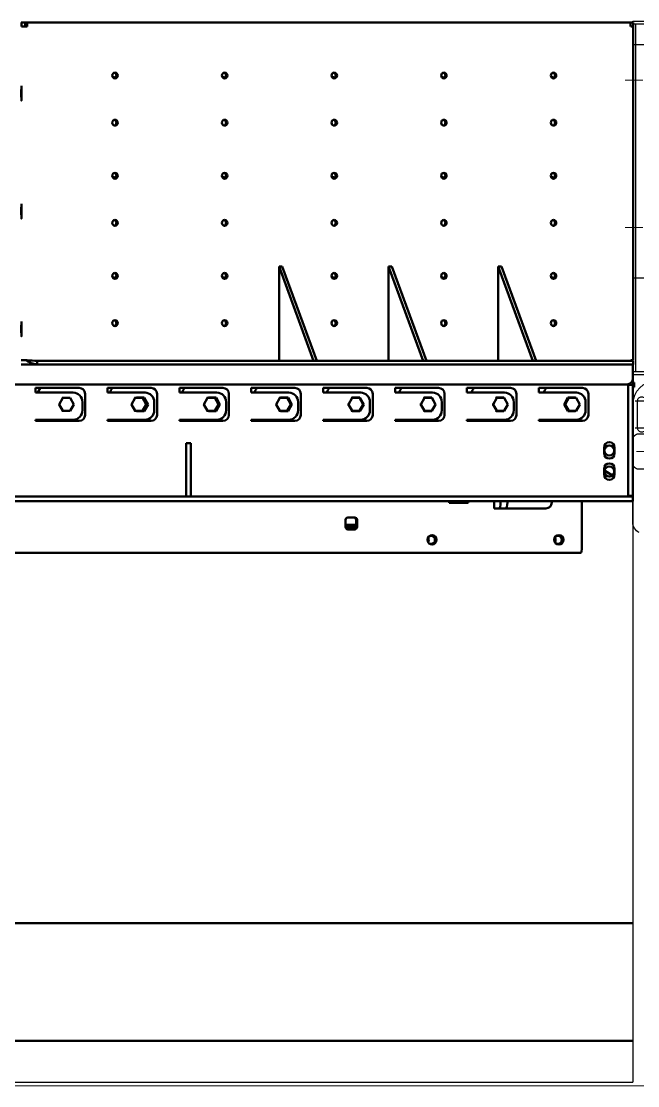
# Model space of a CAD drawing. Header units: millimetres. Extents: x 845401 to 948039, y 511594 to 550263.
# Drawn here: x 917452 to 917975, y 544184 to 545087 of the extents above; entities that cross this region are included whole.
import ezdxf

# ---------------------------------------------------------------- set-up
doc = ezdxf.new("R2010")
doc.units = ezdxf.units.MM
for name, pattern in [('ACAD_ISO02W100', [15, 12, -3]), ('CENTER', [0]), ('DASHED', [0.75, 0.5, -0.25])]:
    doc.linetypes.add(name, pattern=pattern)
for name, color, linetype, lineweight in [('A-剖-0.10mm.......SECT-L01', 255, 'Continuous', 18), ('中心线', 1, 'CENTER', 9), ('可见 (ISO)', 7, 'Continuous', 50), ('粗实线', 7, 'Continuous', 30)]:
    doc.layers.add(name, color=color, linetype=linetype, lineweight=lineweight)
doc.layers.add('虚线', color=4, linetype='ACAD_ISO02W100')

# ---------------------------------------------------------------- blocks, each defined once
blk = doc.blocks.new('A$C2A4E01FC')
at = {"color": 251}
for p in [(5614.5, 654.92), (224.5, 161.95)]:
    blk.add_line(p, (5614.5, 161.95), dxfattribs=at)
at = {"layer": '可见 (ISO)', "color": 251}
for p, q in [((5095.81, 1060.92), (5095.5, 1060.92)), ((5098.81, 1060.92), (5095.81, 1060.92)), ((5095.81, 1060.92), (5095.81, 1057.42)), ((5100.6, 1057.42), (5095.81, 1057.42)), ((5098.81, 1060.92), (5098.81, 1057.42)), ((5098.81, 1060.92), (5098.82, 1060.92)), ((5099.21, 1060.92), (5098.82, 1060.92)), ((5099.49, 1060.92), (5099.21, 1060.92)), ((5099.21, 1060.92), (5099.21, 1060.92)), ((5099.21, 1060.92), (5099.21, 1057.92)), ((5099.49, 1057.92), (5099.21, 1057.92)), ((5099.21, 1057.92), (5099.21, 1057.92)), ((5099.49, 1057.92), (5099.49, 1060.92)), ((5099.49, 1060.92), (5611.53, 1060.92)), ((5611.84, 1060.92), (5614.84, 1060.92)), ((5611.84, 1060.79), (5611.84, 1060.92)), ((5614.84, 1057.42), (5612.62, 1057.42)), ((5614.84, 1057.42), (5614.84, 1060.92)), ((5614.84, 774.42), (5614.84, 1057.42)), ((5172.9, 1014.92), (5172.96, 1014.92)), ((5265.94, 1014.92), (5266, 1014.92)), ((5358.98, 1014.92), (5359.05, 1014.92)), ((5452.02, 1014.92), (5452.09, 1014.92)), ((5545.06, 1014.92), (5545.13, 1014.92)), ((5172.9, 929.92), (5172.96, 929.92)), ((5265.94, 929.92), (5266, 929.92)), ((5358.98, 929.92), (5359.05, 929.92)), ((5452.02, 929.92), (5452.09, 929.92)), ((5545.06, 929.92), (5545.13, 929.92)), ((5343.54, 773.92), (5314.22, 853.92)), ((5317.01, 853.92), (5314.22, 853.92)), ((5314.22, 853.92), (5314.22, 774.42)), ((5346.33, 773.92), (5317.01, 853.92)), ((5436.58, 773.92), (5407.26, 853.92)), ((5410.06, 853.92), (5407.26, 853.92)), ((5407.26, 853.92), (5407.26, 774.42)), ((5439.38, 773.92), (5410.06, 853.92)), ((5529.63, 773.92), (5500.31, 853.92)), ((5503.1, 853.92), (5500.31, 853.92)), ((5500.31, 853.92), (5500.31, 774.42)), ((5532.42, 773.92), (5503.1, 853.92)), ((5172.9, 844.92), (5172.96, 844.92)), ((5265.94, 844.92), (5266, 844.92)), ((5358.98, 844.92), (5359.05, 844.92)), ((5452.02, 844.92), (5452.09, 844.92)), ((5545.06, 844.92), (5545.13, 844.92)), ((5095.5, 774.42), (5095.81, 774.42)), ((5109.05, 770.92), (5095.5, 770.92)), ((5100.6, 774.42), (5095.81, 774.42)), ((5609.84, 773.92), (5109.05, 773.92)), ((5109.05, 773.92), (5109.05, 772.19)), ((5109.05, 772.19), (5109.05, 770.92)), ((5609.84, 770.92), (5109.05, 770.92)), ((5609.84, 773.92), (5614.84, 773.92)), ((5614.84, 770.92), (5609.84, 770.92)), ((5614.84, 774.42), (5612.62, 774.42)), ((5614.5, 770.92), (5614.5, 766.42)), ((5614.84, 770.92), (5614.84, 773.92)), ((5614.5, 766.42), (5614.5, 758.92)), ((5614.5, 758.92), (5614.5, 753.42)), ((5609.5, 753.92), (3274.5, 753.92)), ((5107.7, 746.92), (5107.7, 750.92)), ((5107.7, 750.92), (5144.7, 750.92)), ((5168.7, 746.92), (5168.7, 750.92)), ((5168.7, 750.92), (5205.7, 750.92)), ((5229.7, 746.92), (5229.7, 750.92)), ((5229.7, 750.92), (5266.7, 750.92)), ((5290.7, 746.92), (5290.7, 750.92)), ((5290.7, 750.92), (5327.7, 750.92)), ((5351.7, 746.92), (5351.7, 750.92)), ((5351.7, 750.92), (5388.7, 750.92)), ((5412.7, 746.92), (5412.7, 750.92)), ((5412.7, 750.92), (5449.7, 750.92)), ((5473.7, 746.92), (5473.7, 750.92)), ((5473.7, 750.92), (5510.7, 750.92)), ((5534.7, 746.92), (5534.7, 750.92)), ((5534.7, 750.92), (5571.7, 750.92)), ((5610.5, 753.42), (5610.5, 754.02)), ((5610.5, 749.42), (5610.5, 753.42)), ((5614.5, 753.42), (5610.5, 753.42)), ((5614.5, 755.42), (5614.82, 755.42)), ((5614.5, 753.42), (5614.5, 749.42)), ((5614.82, 751.42), (5614.5, 751.42)), ((5615.7, 755.42), (5614.82, 755.42)), ((5614.82, 751.42), (5615.7, 751.42)), ((5615.7, 755.42), (5615.7, 751.42)), ((5107.7, 746.92), (5108.64, 746.92)), ((5108.64, 746.92), (5139.57, 746.92)), ((5127.79, 736.92), (5130.9, 742.42)), ((5130.9, 742.42), (5130.28, 742.42)), ((5130.9, 742.42), (5137.11, 742.42)), ((5137.11, 742.42), (5140.22, 736.92)), ((5149.7, 745.92), (5149.7, 727.92)), ((5168.7, 746.92), (5169.64, 746.92)), ((5169.64, 746.92), (5200.57, 746.92)), ((5189.13, 736.92), (5192.24, 742.42)), ((5192.24, 742.42), (5191.6, 742.42)), ((5192.24, 742.42), (5198.45, 742.42)), ((5193.41, 742.67), (5193.27, 742.42)), ((5199.91, 742.67), (5193.41, 742.67)), ((5198.45, 742.42), (5201.56, 736.92)), ((5202.32, 736.92), (5199.07, 742.67)), ((5203.15, 736.92), (5199.91, 742.67)), ((5210.7, 745.92), (5210.7, 727.92)), ((5229.7, 746.92), (5230.64, 746.92)), ((5230.64, 746.92), (5261.57, 746.92)), ((5250.47, 736.92), (5253.58, 742.42)), ((5253.58, 742.42), (5252.93, 742.42)), ((5253.58, 742.42), (5259.79, 742.42)), ((5254.41, 742.67), (5254.27, 742.42)), ((5260.91, 742.67), (5254.41, 742.67)), ((5259.79, 742.42), (5262.9, 736.92)), ((5263.32, 736.92), (5260.07, 742.67)), ((5264.15, 736.92), (5260.91, 742.67)), ((5271.7, 745.92), (5271.7, 727.92)), ((5290.7, 746.92), (5291.64, 746.92)), ((5291.64, 746.92), (5322.57, 746.92)), ((5311.81, 736.92), (5314.92, 742.42)), ((5314.92, 742.42), (5314.25, 742.42)), ((5314.92, 742.42), (5321.13, 742.42)), ((5315.41, 742.67), (5315.27, 742.42)), ((5321.91, 742.67), (5315.41, 742.67)), ((5324.32, 736.92), (5321.07, 742.67)), ((5321.13, 742.42), (5324.24, 736.92)), ((5325.15, 736.92), (5321.91, 742.67)), ((5332.7, 745.92), (5332.7, 727.92)), ((5351.7, 746.92), (5352.64, 746.92)), ((5352.64, 746.92), (5383.57, 746.92)), ((5373.15, 736.92), (5376.26, 742.42)), ((5376.26, 742.42), (5375.58, 742.42)), ((5376.26, 742.42), (5382.47, 742.42)), ((5376.41, 742.67), (5376.27, 742.42)), ((5382.91, 742.67), (5376.41, 742.67)), ((5382.22, 742.42), (5382.07, 742.67)), ((5382.47, 742.42), (5385.58, 736.92)), ((5386.15, 736.92), (5382.91, 742.67)), ((5393.7, 745.92), (5393.7, 727.92)), ((5412.7, 746.92), (5413.64, 746.92)), ((5413.64, 746.92), (5444.57, 746.92)), ((5434.49, 736.92), (5437.6, 742.42)), ((5437.6, 742.42), (5436.9, 742.42)), ((5437.41, 742.67), (5437.27, 742.42)), ((5443.91, 742.67), (5437.41, 742.67)), ((5437.6, 742.42), (5443.81, 742.42)), ((5443.22, 742.42), (5443.07, 742.67)), ((5443.81, 742.42), (5446.92, 736.92)), ((5447.15, 736.92), (5443.91, 742.67)), ((5454.7, 745.92), (5454.7, 727.92)), ((5473.7, 746.92), (5474.64, 746.92)), ((5474.64, 746.92), (5505.57, 746.92)), ((5495.83, 736.92), (5498.94, 742.42)), ((5498.94, 742.42), (5498.23, 742.42)), ((5498.41, 742.67), (5498.27, 742.42)), ((5504.91, 742.67), (5498.41, 742.67)), ((5498.94, 742.42), (5505.15, 742.42)), ((5504.22, 742.42), (5504.07, 742.67)), ((5505.05, 742.42), (5504.91, 742.67)), ((5505.15, 742.42), (5508.26, 736.92)), ((5515.7, 745.92), (5515.7, 727.92)), ((5534.7, 746.92), (5535.64, 746.92)), ((5535.64, 746.92), (5566.57, 746.92)), ((5559.41, 742.67), (5556.16, 736.92)), ((5557.17, 736.92), (5560.28, 742.42)), ((5560.28, 742.42), (5559.27, 742.42)), ((5565.91, 742.67), (5559.41, 742.67)), ((5560.28, 742.42), (5566.49, 742.42)), ((5565.22, 742.42), (5565.07, 742.67)), ((5566.05, 742.42), (5565.91, 742.67)), ((5566.49, 742.42), (5569.6, 736.92)), ((5576.7, 745.92), (5576.7, 727.92)), ((5610.5, 663.42), (5610.5, 749.42)), ((5614.5, 663.42), (5614.5, 749.42)), ((5127.79, 736.92), (5127.17, 736.92)), ((5130.9, 731.42), (5127.79, 736.92)), ((5140.22, 736.92), (5137.11, 731.42)), ((5147.4, 738.92), (5147.4, 731.92)), ((5189.13, 736.92), (5188.5, 736.92)), ((5192.24, 731.42), (5189.13, 736.92)), ((5201.56, 736.92), (5198.45, 731.42)), ((5199.07, 731.17), (5202.32, 736.92)), ((5199.91, 731.17), (5203.15, 736.92)), ((5203.15, 736.92), (5202.32, 736.92)), ((5208.4, 738.92), (5208.4, 731.92)), ((5250.47, 736.92), (5249.82, 736.92)), ((5253.58, 731.42), (5250.47, 736.92)), ((5262.9, 736.92), (5259.79, 731.42)), ((5260.07, 731.17), (5263.32, 736.92)), ((5260.91, 731.17), (5264.15, 736.92)), ((5264.15, 736.92), (5263.32, 736.92)), ((5269.4, 738.92), (5269.4, 731.92)), ((5311.81, 736.92), (5311.15, 736.92)), ((5314.92, 731.42), (5311.81, 736.92)), ((5321.07, 731.17), (5324.32, 736.92)), ((5324.24, 736.92), (5321.13, 731.42)), ((5321.91, 731.17), (5325.15, 736.92)), ((5325.15, 736.92), (5324.32, 736.92)), ((5330.4, 738.92), (5330.4, 731.92)), ((5373.15, 736.92), (5372.47, 736.92)), ((5376.26, 731.42), (5373.15, 736.92)), ((5385.58, 736.92), (5382.47, 731.42)), ((5382.91, 731.17), (5386.15, 736.92)), ((5386.15, 736.92), (5385.58, 736.92)), ((5391.4, 738.92), (5391.4, 731.92)), ((5434.49, 736.92), (5433.8, 736.92)), ((5437.6, 731.42), (5434.49, 736.92)), ((5446.92, 736.92), (5443.81, 731.42)), ((5443.91, 731.17), (5447.15, 736.92)), ((5447.15, 736.92), (5446.92, 736.92)), ((5452.4, 738.92), (5452.4, 731.92)), ((5495.83, 736.92), (5495.12, 736.92)), ((5498.94, 731.42), (5495.83, 736.92)), ((5508.26, 736.92), (5505.15, 731.42)), ((5513.4, 738.92), (5513.4, 731.92)), ((5556.16, 736.92), (5559.41, 731.17)), ((5557.17, 736.92), (5556.16, 736.92)), ((5560.28, 731.42), (5557.17, 736.92)), ((5569.6, 736.92), (5566.49, 731.42)), ((5574.4, 738.92), (5574.4, 731.92)), ((5107.7, 722.92), (5107.7, 723.92)), ((5108.64, 723.92), (5107.7, 723.92)), ((5144.7, 722.92), (5107.7, 722.92)), ((5139.57, 723.92), (5108.64, 723.92)), ((5130.9, 731.42), (5130.28, 731.42)), ((5137.11, 731.42), (5130.9, 731.42)), ((5168.7, 722.92), (5168.7, 723.92)), ((5169.64, 723.92), (5168.7, 723.92)), ((5205.7, 722.92), (5168.7, 722.92)), ((5200.57, 723.92), (5169.64, 723.92)), ((5192.24, 731.42), (5191.6, 731.42)), ((5198.45, 731.42), (5192.24, 731.42)), ((5193.27, 731.42), (5193.41, 731.17)), ((5193.41, 731.17), (5199.91, 731.17)), ((5229.7, 722.92), (5229.7, 723.92)), ((5230.64, 723.92), (5229.7, 723.92)), ((5266.7, 722.92), (5229.7, 722.92)), ((5261.57, 723.92), (5230.64, 723.92)), ((5253.58, 731.42), (5252.93, 731.42)), ((5259.79, 731.42), (5253.58, 731.42)), ((5254.27, 731.42), (5254.41, 731.17)), ((5254.41, 731.17), (5260.91, 731.17)), ((5290.7, 722.92), (5290.7, 723.92)), ((5291.64, 723.92), (5290.7, 723.92)), ((5327.7, 722.92), (5290.7, 722.92)), ((5322.57, 723.92), (5291.64, 723.92)), ((5314.92, 731.42), (5314.25, 731.42)), ((5321.13, 731.42), (5314.92, 731.42)), ((5315.27, 731.42), (5315.41, 731.17)), ((5315.41, 731.17), (5321.91, 731.17)), ((5351.7, 722.92), (5351.7, 723.92)), ((5352.64, 723.92), (5351.7, 723.92)), ((5388.7, 722.92), (5351.7, 722.92)), ((5383.57, 723.92), (5352.64, 723.92)), ((5376.26, 731.42), (5375.58, 731.42)), ((5382.47, 731.42), (5376.26, 731.42)), ((5376.27, 731.42), (5376.41, 731.17)), ((5376.41, 731.17), (5382.91, 731.17)), ((5382.07, 731.17), (5382.22, 731.42)), ((5412.7, 722.92), (5412.7, 723.92)), ((5413.64, 723.92), (5412.7, 723.92)), ((5449.7, 722.92), (5412.7, 722.92)), ((5444.57, 723.92), (5413.64, 723.92)), ((5437.6, 731.42), (5436.9, 731.42)), ((5437.27, 731.42), (5437.41, 731.17)), ((5437.41, 731.17), (5443.91, 731.17)), ((5443.81, 731.42), (5437.6, 731.42)), ((5443.07, 731.17), (5443.22, 731.42)), ((5473.7, 722.92), (5473.7, 723.92)), ((5474.64, 723.92), (5473.7, 723.92)), ((5510.7, 722.92), (5473.7, 722.92)), ((5505.57, 723.92), (5474.64, 723.92)), ((5498.94, 731.42), (5498.23, 731.42)), ((5498.27, 731.42), (5498.41, 731.17)), ((5498.41, 731.17), (5504.91, 731.17)), ((5505.15, 731.42), (5498.94, 731.42)), ((5504.07, 731.17), (5504.22, 731.42)), ((5504.91, 731.17), (5505.05, 731.42)), ((5534.7, 722.92), (5534.7, 723.92)), ((5535.64, 723.92), (5534.7, 723.92)), ((5571.7, 722.92), (5534.7, 722.92)), ((5566.57, 723.92), (5535.64, 723.92)), ((5560.28, 731.42), (5559.27, 731.42)), ((5559.41, 731.17), (5565.91, 731.17)), ((5566.49, 731.42), (5560.28, 731.42)), ((5565.07, 731.17), (5565.22, 731.42)), ((5565.91, 731.17), (5566.05, 731.42)), ((5235.5, 703.92), (5239.5, 703.92)), ((5235.5, 703.92), (5235.5, 698.39)), ((5235.5, 676.03), (5235.5, 698.39)), ((5239.5, 703.92), (5239.5, 698.39)), ((5239.5, 676.03), (5239.5, 698.39)), ((5590, 695.42), (5590, 700.42)), ((5599, 700.42), (5599, 695.42)), ((5590, 677.42), (5590, 682.42)), ((5597.32, 676.74), (5590.33, 680.73)), ((5599, 682.42), (5599, 677.42)), ((5235.5, 676.03), (5235.5, 671.56)), ((5235.5, 663.92), (5235.5, 671.56)), ((5239.5, 676.03), (5239.5, 671.56)), ((5239.5, 663.92), (5239.5, 671.56)), ((5235.5, 663.92), (5235.5, 658.92)), ((5239.5, 663.92), (5239.5, 658.92)), ((5610, 658.92), (5610, 659.42)), ((5610.5, 659.42), (5610, 659.42)), ((5610.5, 659.42), (5610.5, 663.42)), ((5610.5, 659.42), (5614.5, 659.42)), ((5610.5, 658.92), (5610.5, 659.42)), ((5614.5, 663.42), (5614.5, 659.42)), ((5614.5, 659.42), (5614.5, 658.92)), ((3274.5, 658.92), (5609.5, 658.92)), ((4939.91, 654.92), (5609.5, 654.92)), ((5458.72, 653.44), (5458.72, 654.92)), ((5464.33, 653.44), (5458.72, 653.44)), ((5464.33, 653.44), (5474.11, 653.44)), ((5496.76, 654.92), (5496.76, 648.69)), ((5502.11, 654.92), (5502.11, 653.69)), ((5507.98, 654.92), (5507.98, 653.69)), ((5545.62, 654.92), (5545.62, 653.69)), ((5571.2, 615.94), (5571.2, 654.92)), ((5609.5, 658.92), (5614.5, 658.92)), ((5614.5, 654.92), (5609.5, 654.92)), ((5614.5, 654.92), (5614.5, 658.92)), ((5496.76, 648.69), (5496.92, 648.69)), ((5501.07, 648.69), (5496.92, 648.69)), ((5506.94, 648.69), (5501.07, 648.69)), ((5506.94, 648.69), (5540.72, 648.69)), ((5370.68, 638.94), (5370.68, 632.94)), ((5379.63, 634.93), (5370.68, 634.84)), ((5379.63, 634.76), (5370.68, 634.66)), ((5379.63, 632.76), (5370.7, 632.66)), ((5378.51, 640.94), (5372.64, 640.94)), ((5379.63, 632.94), (5379.63, 638.94)), ((5380.47, 632.94), (5380.47, 638.94)), ((5372.64, 630.94), (5378.51, 630.94)), ((5047.77, 610.94), (5570.17, 610.94)), ((4214.5, 296.95), (5614.5, 296.95)), ((4214.5, 196.95), (5614.5, 196.95))]:
    blk.add_line(p, q, dxfattribs=at)
for centre in [(5594.5, 697.92), (5594.5, 679.92)]:
    blk.add_circle(centre, 4.25, dxfattribs=at)
for centre, radius, start, end in [((5609.5, 758.92), 5, 270, 0), ((5144.7, 745.92), 5, 0, 90), ((5205.7, 745.92), 5, 0, 90), ((5266.7, 745.92), 5, 0, 90), ((5327.7, 745.92), 5, 0, 90), ((5388.7, 745.92), 5, 0, 90), ((5449.7, 745.92), 5, 0, 90), ((5510.7, 745.92), 5, 0, 90), ((5571.7, 745.92), 5, 0, 90), ((5144.7, 727.92), 5, 270, 0), ((5205.7, 727.92), 5, 270, 0), ((5266.7, 727.92), 5, 270, 0), ((5327.7, 727.92), 5, 270, 0), ((5388.7, 727.92), 5, 270, 0), ((5449.7, 727.92), 5, 270, 0), ((5510.7, 727.92), 5, 270, 0), ((5571.7, 727.92), 5, 270, 0), ((5594.5, 700.42), 4.5, 0, 180), ((5594.5, 695.42), 4.5, 180, 0), ((5594.5, 682.42), 4.5, 0, 180), ((5594.5, 677.42), 4.5, 180, 0), ((5594, 679.92), 4.25, 273.37229, 315.02706)]:
    blk.add_arc(centre, radius, start, end, dxfattribs=at)
for centre, major_axis, ratio in [((5175.03, 1015.92), (0, 2.5), 0.930418), ((5268.07, 1015.92), (0, 2.5), 0.930418), ((5361.11, 1015.92), (0, 2.5), 0.930418), ((5454.15, 1015.92), (0, 2.5), 0.930418), ((5547.2, 1015.92), (0, 2.5), 0.930418), ((5095.63, 1000.92), (0, 6.3), 0.008727), ((5175.03, 975.92), (0, 2.5), 0.930418), ((5268.07, 975.92), (0, 2.5), 0.930418), ((5361.11, 975.92), (0, 2.5), 0.930418), ((5454.15, 975.92), (0, 2.5), 0.930418), ((5547.2, 975.92), (0, 2.5), 0.930418), ((5175.03, 930.92), (0, 2.5), 0.930418), ((5268.07, 930.92), (0, 2.5), 0.930418), ((5361.11, 930.92), (0, 2.5), 0.930418), ((5454.15, 930.92), (0, 2.5), 0.930418), ((5547.2, 930.92), (0, 2.5), 0.930418), ((5095.63, 900.92), (0, 6.3), 0.008727), ((5175.03, 890.92), (0, 2.5), 0.930418), ((5268.07, 890.92), (0, 2.5), 0.930418), ((5361.11, 890.92), (0, 2.5), 0.930418), ((5454.15, 890.92), (0, 2.5), 0.930418), ((5547.2, 890.92), (0, 2.5), 0.930418), ((5175.03, 845.92), (0, 2.5), 0.930418), ((5268.07, 845.92), (0, 2.5), 0.930418), ((5361.11, 845.92), (0, 2.5), 0.930418), ((5454.15, 845.92), (0, 2.5), 0.930418), ((5547.2, 845.92), (0, 2.5), 0.930418), ((5095.63, 800.92), (0, 6.3), 0.008727), ((5175.03, 805.92), (0, 2.5), 0.930418), ((5268.07, 805.92), (0, 2.5), 0.930418), ((5361.11, 805.92), (0, 2.5), 0.930418), ((5454.15, 805.92), (0, 2.5), 0.930418), ((5547.2, 805.92), (0, 2.5), 0.930418), ((5444.05, 621.94), (0, -4), 0.978148), ((5551.64, 621.94), (0, -4), 0.978148)]:
    blk.add_ellipse(centre, major_axis=major_axis, ratio=ratio, dxfattribs=at)
for centre, major_axis, ratio, start_param, end_param in [((5172.41, 1010.92), (0, 4), 0.930418, 5.492631, 6.148556), ((5172.96, 1010.92), (0, 4), 0.930418, 5.577024, 6.283185), ((5173.93, 1015.92), (0, 2.5), 0.930418, 3.380197, 6.044581), ((5265.45, 1010.92), (0, 4), 0.930418, 5.492631, 6.148556), ((5266, 1010.92), (0, 4), 0.930418, 5.577024, 6.283185), ((5266.97, 1015.92), (0, 2.5), 0.930418, 3.380197, 6.044581), ((5358.5, 1010.92), (0, 4), 0.930418, 5.492631, 6.148556), ((5359.05, 1010.92), (0, 4), 0.930418, 5.577024, 6.283185), ((5360.01, 1015.92), (0, 2.5), 0.930418, 3.380197, 6.044581), ((5451.54, 1010.92), (0, 4), 0.930418, 5.492631, 6.148556), ((5452.09, 1010.92), (0, 4), 0.930418, 5.577024, 6.283185), ((5453.06, 1015.92), (0, 2.5), 0.930418, 3.380197, 6.044581), ((5544.58, 1010.92), (0, 4), 0.930418, 5.492631, 6.148556), ((5545.13, 1010.92), (0, 4), 0.930418, 5.577024, 6.283185), ((5546.1, 1015.92), (0, 2.5), 0.930418, 3.380197, 6.044581), ((5173.93, 975.92), (0, 2.5), 0.930418, 3.380197, 6.044581), ((5266.97, 975.92), (0, 2.5), 0.930418, 3.380197, 6.044581), ((5360.01, 975.92), (0, 2.5), 0.930418, 3.380197, 6.044581), ((5453.06, 975.92), (0, 2.5), 0.930418, 3.380197, 6.044581), ((5546.1, 975.92), (0, 2.5), 0.930418, 3.380197, 6.044581), ((5173.93, 930.92), (0, 2.5), 0.930418, 3.380197, 6.044581), ((5266.97, 930.92), (0, 2.5), 0.930418, 3.380197, 6.044581), ((5360.01, 930.92), (0, 2.5), 0.930418, 3.380197, 6.044581), ((5453.06, 930.92), (0, 2.5), 0.930418, 3.380197, 6.044581), ((5546.1, 930.92), (0, 2.5), 0.930418, 3.380197, 6.044581), ((5172.41, 925.92), (0, 4), 0.930418, 5.492631, 6.148556), ((5172.96, 925.92), (0, 4), 0.930418, 5.577024, 6.283185), ((5265.45, 925.92), (0, 4), 0.930418, 5.492631, 6.148556), ((5266, 925.92), (0, 4), 0.930418, 5.577024, 6.283185), ((5358.5, 925.92), (0, 4), 0.930418, 5.492631, 6.148556), ((5359.05, 925.92), (0, 4), 0.930418, 5.577024, 6.283185), ((5451.54, 925.92), (0, 4), 0.930418, 5.492631, 6.148556), ((5452.09, 925.92), (0, 4), 0.930418, 5.577024, 6.283185), ((5544.58, 925.92), (0, 4), 0.930418, 5.492631, 6.148556), ((5545.13, 925.92), (0, 4), 0.930418, 5.577024, 6.283185), ((5173.93, 890.92), (0, 2.5), 0.930418, 3.380197, 6.044581), ((5266.97, 890.92), (0, 2.5), 0.930418, 3.380197, 6.044581), ((5360.01, 890.92), (0, 2.5), 0.930418, 3.380197, 6.044581), ((5453.06, 890.92), (0, 2.5), 0.930418, 3.380197, 6.044581), ((5546.1, 890.92), (0, 2.5), 0.930418, 3.380197, 6.044581), ((5172.41, 840.92), (0, 4), 0.930418, 5.492631, 6.148556), ((5172.96, 840.92), (0, 4), 0.930418, 5.577024, 6.283185), ((5173.93, 845.92), (0, 2.5), 0.930418, 3.380197, 6.044581), ((5265.45, 840.92), (0, 4), 0.930418, 5.492631, 6.148556), ((5266, 840.92), (0, 4), 0.930418, 5.577024, 6.283185), ((5266.97, 845.92), (0, 2.5), 0.930418, 3.380197, 6.044581), ((5358.5, 840.92), (0, 4), 0.930418, 5.492631, 6.148556), ((5359.05, 840.92), (0, 4), 0.930418, 5.577024, 6.283185), ((5360.01, 845.92), (0, 2.5), 0.930418, 3.380197, 6.044581), ((5451.54, 840.92), (0, 4), 0.930418, 5.492631, 6.148556), ((5452.09, 840.92), (0, 4), 0.930418, 5.577024, 6.283185), ((5453.06, 845.92), (0, 2.5), 0.930418, 3.380197, 6.044581), ((5544.58, 840.92), (0, 4), 0.930418, 5.492631, 6.148556), ((5545.13, 840.92), (0, 4), 0.930418, 5.577024, 6.283185), ((5546.1, 845.92), (0, 2.5), 0.930418, 3.380197, 6.044581), ((5173.93, 805.92), (0, 2.5), 0.930418, 3.380197, 6.044581), ((5266.97, 805.92), (0, 2.5), 0.930418, 3.380197, 6.044581), ((5360.01, 805.92), (0, 2.5), 0.930418, 3.380197, 6.044581), ((5453.06, 805.92), (0, 2.5), 0.930418, 3.380197, 6.044581), ((5546.1, 805.92), (0, 2.5), 0.930418, 3.380197, 6.044581), ((5612.81, 774.42), (0, -0.5), 0.366501, 4.712389, 6.283185), ((5131.72, 736.92), (0, 25), 0.978148, 0.976411, 1.159279), ((5132.03, 736.92), (0, 25), 0.978148, 0.976411, 1.159279), ((5193.06, 736.92), (0, 25), 0.978148, 0.976411, 1.159279), ((5254.4, 736.92), (0, 25), 0.978148, 0.976411, 1.159279), ((5315.74, 736.92), (0, 25), 0.978148, 0.976411, 1.159279), ((5377.08, 736.92), (0, 25), 0.978148, 0.976411, 1.159279), ((5438.42, 736.92), (0, 25), 0.978148, 0.976411, 1.159279), ((5499.76, 736.92), (0, 25), 0.978148, 0.976411, 1.159279), ((5561.1, 736.92), (0, 25), 0.978148, 0.976411, 1.159279), ((5139.57, 738.92), (0, 8), 0.978148, 4.712389, 6.283185), ((5193.48, 736.92), (0, -7.5), 0.978148, 1.790669, 2.44443), ((5200.57, 738.92), (0, 8), 0.978148, 4.712389, 6.283185), ((5254.82, 736.92), (0, -7.5), 0.978148, 1.790669, 2.44443), ((5261.57, 738.92), (0, 8), 0.978148, 4.712389, 6.283185), ((5316.16, 736.92), (0, -7.5), 0.978148, 2.363421, 2.44443), ((5322.57, 738.92), (0, 8), 0.978148, 4.712389, 6.283185), ((5383.57, 738.92), (0, 8), 0.978148, 4.712389, 6.283185), ((5444.57, 738.92), (0, 8), 0.978148, 4.712389, 6.283185), ((5505.57, 738.92), (0, 8), 0.978148, 4.712389, 6.283185), ((5566.57, 738.92), (0, 8), 0.978148, 4.712389, 6.283185), ((5139.57, 731.92), (0, -8), 0.978148, 0, 1.570796), ((5193.48, 736.92), (0, -7.5), 0.978148, 0.697163, 1.350924), ((5200.57, 731.92), (0, -8), 0.978148, 0, 1.570796), ((5254.82, 736.92), (0, -7.5), 0.978148, 0.697163, 1.350924), ((5261.57, 731.92), (0, -8), 0.978148, 0, 1.570796), ((5316.16, 736.92), (0, -7.5), 0.978148, 0.697163, 0.778171), ((5322.57, 731.92), (0, -8), 0.978148, 0, 1.570796), ((5316.16, 736.92), (0, -7.5), 0.978148, 1.790669, 1.825369), ((5316.16, 736.92), (0, -7.5), 0.978148, 1.316224, 1.350924), ((5383.57, 731.92), (0, -8), 0.978148, 0, 1.570796), ((5444.57, 731.92), (0, -8), 0.978148, 0, 1.570796), ((5505.57, 731.92), (0, -8), 0.978148, 0, 1.570796), ((5566.57, 731.92), (0, -8), 0.978148, 0, 1.570796), ((5131.72, 736.92), (0, 25), 0.978148, 2.117647, 2.165182), ((5132.03, 736.92), (0, 25), 0.978148, 2.117647, 2.165182), ((5193.06, 736.92), (0, 25), 0.978148, 2.117647, 2.165182), ((5254.4, 736.92), (0, 25), 0.978148, 2.117647, 2.165182), ((5315.74, 736.92), (0, 25), 0.978148, 2.117647, 2.165182), ((5377.08, 736.92), (0, 25), 0.978148, 2.117647, 2.165182), ((5438.42, 736.92), (0, 25), 0.978148, 2.117647, 2.165182), ((5499.76, 736.92), (0, 25), 0.978148, 2.117647, 2.165182), ((5561.1, 736.92), (0, 25), 0.978148, 2.117647, 2.165182), ((5464.33, 663.44), (0, -10), 0.207912, 0, 0.551191), ((5474.11, 663.44), (0, -10), 0.207912, 0, 0.551191), ((5501.07, 653.69), (0, -5), 0.207912, 0, 1.570796), ((5506.94, 653.69), (0, -5), 0.207912, 0, 1.570796), ((5540.72, 653.69), (0, -5), 0.978148, 0, 1.570796), ((5372.64, 638.94), (0, 2), 0.978148, 0, 1.570796), ((5372.64, 632.94), (0, -2), 0.978148, 4.712389, 6.283185), ((5377.68, 638.94), (0, 2), 0.978148, 4.712389, 6.283185), ((5377.68, 632.94), (0, -2), 0.978148, 0, 1.570796), ((5378.51, 638.94), (0, 2), 0.978148, 4.712389, 6.283185), ((5378.51, 632.94), (0, -2), 0.978148, 0, 1.570796), ((5438.02, 621.94), (0, 3.4), 0.978148, 4.069831, 5.354947), ((5443.21, 621.94), (0, -3.4), 0.978148, 5.58487, 10.123093), ((5443.21, 621.94), (0, -4), 0.978148, 0.106479, 3.035113), ((5545.61, 621.94), (0, 3.4), 0.978148, 4.069831, 5.354947), ((5550.81, 621.94), (0, -3.4), 0.978148, 5.58487, 10.123093), ((5550.81, 621.94), (0, -4), 0.978148, 0.106479, 3.035113), ((5570.17, 615.94), (0, -5), 0.207912, 0, 1.570796)]:
    blk.add_ellipse(centre, major_axis=major_axis, ratio=ratio, start_param=start_param, end_param=end_param, dxfattribs=at)
for points, knots in [([(5099.49, 1060.92), (5099.88, 1060.92), (5100.26, 1060.31), (5100.45, 1059.35), (5100.57, 1058.78), (5100.62, 1058.1), (5100.6, 1057.42)], [0, 0, 0, 0, 0.628676, 0.628676, 0.628676, 1, 1, 1, 1]), ([(5099.49, 1057.92), (5099.5, 1057.92), (5099.51, 1057.91), (5099.52, 1057.88), (5099.52, 1057.86), (5099.53, 1057.82), (5099.53, 1057.77), (5099.53, 1057.73), (5099.53, 1057.67), (5099.53, 1057.61), (5099.52, 1057.55), (5099.51, 1057.48), (5099.5, 1057.42)], [0, 0, 0, 0, 0.25, 0.25, 0.25, 0.5, 0.5, 0.5, 0.75, 0.75, 0.75, 1, 1, 1, 1]), ([(5612.62, 1057.42), (5612.66, 1058.57), (5612.48, 1059.71), (5612.16, 1060.34), (5611.98, 1060.72), (5611.75, 1060.92), (5611.53, 1060.92)], [0, 0, 0, 0, 0.628676, 0.628676, 0.628676, 1, 1, 1, 1]), ([(5109.05, 770.92), (5108.4, 770.92), (5107.76, 770.97), (5106.49, 771.17), (5105.86, 771.32), (5104.82, 771.64), (5104.41, 771.78), (5103.6, 772.11), (5103.2, 772.28), (5102.23, 772.76), (5101.66, 773.07), (5100.55, 773.73), (5100.01, 774.08), (5099.5, 774.42)], [-1.046475, -1.046475, -1.046475, -1.046475, -0.850206, -0.850206, -0.653946, -0.653946, -0.523237, -0.523237, -0.392528, -0.392528, -0.196269, -0.196269, 0, 0, 0, 0])]:
    blk.add_open_spline(points, degree=3, knots=knots, dxfattribs=at)
blk.add_open_spline([(5109.05, 773.92), (5106.19, 773.92), (5103.35, 774.16), (5100.6, 774.42)], degree=3, dxfattribs=at)
blk = doc.blocks.new('G$CA5872210')
at = {"color": 1, "linetype": 'CENTER'}
for p, q in [((1498, 328, 0), (1487, 328, 0)), ((1498, 305, 0), (1487, 305, 0))]:
    blk.add_line(p, q, dxfattribs=at)
at = {"color": 0, "linetype": 'ByBlock', "lineweight": -2}
blk.add_line((1500, 224.99, 0), (1500, 325, 0), dxfattribs=at)
at = {"elevation": 0}
blk.add_lwpolyline([(1492.5, 331.5), (1492.5, 331.5, 0.414214), (1489, 328), (1489, 305, 0.414214), (1492.5, 301.5), (1492.5, 301.5, 0.414214), (1496, 305), (1496, 328, 0.414214)], format="xyb", close=True, dxfattribs=at)
at = {"color": 0, "linetype": 'ByBlock', "lineweight": -2}
for centre, radius, start, end in [((1480, 325, 0), 20, 0, 90), ((1490, 224.99, 0), 10, 298.38821, 359.99987)]:
    blk.add_arc(centre, radius, start, end, dxfattribs=at)
blk = doc.blocks.new('G$CCFD12ACE')
at = {"elevation": 0}
blk.add_lwpolyline([(1470, 270), (1495, 270, 0.414214), (1500, 275), (1500, 295, 0.414214), (1495, 300), (1470, 300)], format="xyb", close=True, dxfattribs=at)
at = {"layer": '中心线', "ltscale": 4}
blk.add_line((1496.81, 285.01, 0), (1483.18, 285.01, 0), dxfattribs=at)
blk = doc.blocks.new('A$C970d5efb')
at = {"xscale": -1}
blk.add_blockref('G$CA5872210', (1500, 253, -0.5), dxfattribs=at)
at = {"color": 0, "xscale": -1}
blk.add_blockref('G$CCFD12ACE', (1500, 253, -0.5), dxfattribs=at)
blk = doc.blocks.new('A$C5cc77c95')
at = {"color": 0, "linetype": 'ByBlock', "lineweight": -2}
blk.add_line((596.44, 35, -5.48), (6.44, 35, -5.48), dxfattribs=at)
at = {"layer": '中心线'}
for p, q in [((0, 285, -5.48), (15, 285, -5.48)), ((0, 160, -5.48), (15, 160, -5.48))]:
    blk.add_line(p, q, dxfattribs=at)
at = {"layer": '粗实线'}
for p, q in [((6.44, 35, -5.48), (6.44, 335, -5.48)), ((6.44, 335, -5.48), (1506.44, 335, -5.48)), ((1506.44, 117, -5.48), (6.44, 117, -5.48)), ((1506.44, 35, -5.48), (6.44, 35, -5.48))]:
    blk.add_line(p, q, dxfattribs=at)
at = {"layer": '虚线', "color": 4, "linetype": 'DASHED'}
for p, q in [((1506.44, 332.5, -5.48), (6.44, 332.5, -5.48)), ((8.94, 37.5, -5.48), (8.94, 332.5, -5.48)), ((1506.44, 315, -5.48), (6.44, 315, -5.48)), ((1506.44, 37.5, -5.48), (6.44, 37.5, -5.48)), ((8.94, 35, -5.48), (8.94, 35, -5.48))]:
    blk.add_line(p, q, dxfattribs=at)

msp = doc.modelspace()

# ---------------------------------------------------------------- linework, layer by layer
at = {"layer": 'A-剖-0.10mm.......SECT-L01', "color": 6}
msp.add_line((894760.27, 544183.82, -0.13), (934283.3, 544183.82, -0.13), dxfattribs=at)

# ---------------------------------------------------------------- block references
msp.add_blockref('A$C2A4E01FC', (912356.69, 544024.87))
at = {"color": 0, "linetype": 'ByBlock', "lineweight": -2}
for name, p in [('A$C5cc77c95', (917964.75, 544751.82, 5.48)), ('A$C970d5efb', (917971.19, 544183.81, 0.5))]:
    msp.add_blockref(name, p, dxfattribs=at)

doc.saveas('drawing.dxf')
